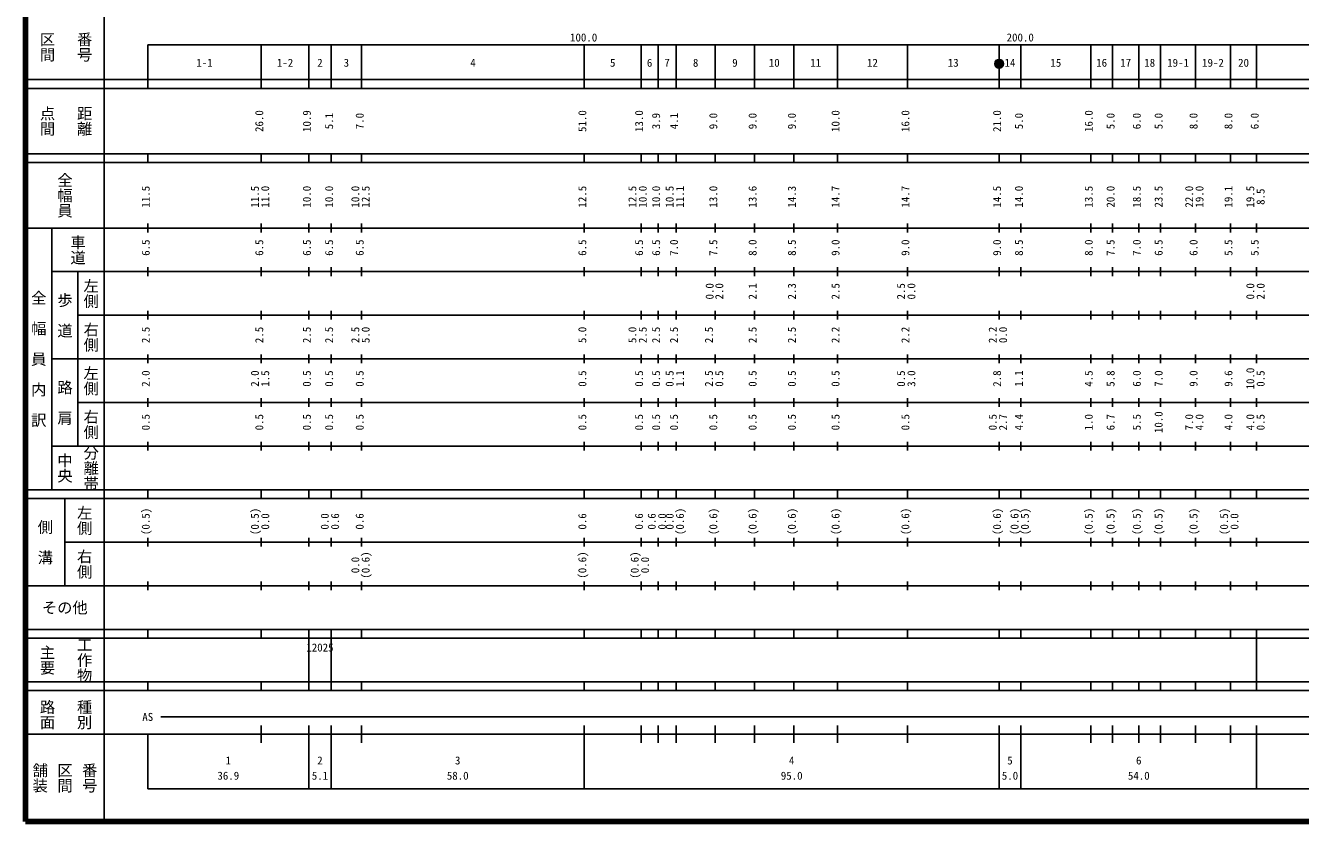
# Model space of a CAD drawing. Units: millimetres, scale not verified. Extents: x 40000 to 680000, y 20000 to 380000.
# Drawn here: x 40000 to 332044, y 20000 to 202409 of the extents above; entities that cross this region are included whole.
import ezdxf
from ezdxf.enums import TextEntityAlignment as Align

# ---------------------------------------------------------------- set-up
doc = ezdxf.new("R2010")
doc.units = ezdxf.units.MM
doc.header["$LTSCALE"] = 1000
doc.layers.add('M-TTL', color=2, linetype='Continuous', lineweight=140)
doc.layers.add('M-TTL-BAND', color=7, linetype='Continuous', lineweight=25)
doc.styles.add('@ＭＳ ゴシック', font='')
doc.styles.add('ＭＳ ゴシック', font='')
doc.styles.get('@ＭＳ ゴシック').set_extended_font_data('@MS Gothic')
doc.styles.get('ＭＳ ゴシック').set_extended_font_data('MS Gothic')

msp = doc.modelspace()

# ---------------------------------------------------------------- hatches: boundary and pattern name
at = {"layer": 'M-TTL-BAND'}
msp.add_hatch(color=256, dxfattribs=at).paths.add_polyline_path([(264001, 193643, 1), (262001, 193643, 1)])

# ---------------------------------------------------------------- linework, layer by layer
at = {"layer": 'M-TTL'}
for p, q in [((40000, 380000), (40000, 20000)), ((40000, 20000), (680000, 20000))]:
    msp.add_line(p, q, dxfattribs=at)
at = {"layer": 'M-TTL-BAND'}
for p, q in [((58000, 370000), (58000, 20000)), ((68000, 198000), (68000, 188000)), ((68000, 198000), (579000, 198000)), ((94000, 188000), (94000, 198000)), ((104900, 188000), (104900, 198000)), ((110000, 188000), (110000, 198000)), ((117000, 188000), (117000, 198000)), ((168000, 188000), (168000, 198000)), ((181000, 188000), (181000, 198000)), ((184900, 188000), (184900, 198000)), ((189000, 188000), (189000, 198000)), ((198000, 188000), (198000, 198000)), ((207000, 188000), (207000, 198000)), ((216000, 188000), (216000, 198000)), ((226000, 188000), (226000, 198000)), ((242000, 188000), (242000, 198000)), ((263000, 188000), (263000, 198000)), ((268000, 188000), (268000, 198000)), ((284000, 188000), (284000, 198000)), ((289000, 188000), (289000, 198000)), ((295000, 188000), (295000, 198000)), ((300000, 188000), (300000, 198000)), ((308000, 188000), (308000, 198000)), ((316000, 188000), (316000, 198000)), ((322000, 188000), (322000, 198000)), ((40000, 190000), (579000, 190000)), ((40000, 188000), (579000, 188000)), ((40000, 173000), (579000, 173000)), ((68000, 171000), (68000, 173000)), ((94000, 171000), (94000, 173000)), ((104900, 171000), (104900, 173000)), ((110000, 171000), (110000, 173000)), ((117000, 171000), (117000, 173000)), ((168000, 171000), (168000, 173000)), ((181000, 171000), (181000, 173000)), ((184900, 171000), (184900, 173000)), ((189000, 171000), (189000, 173000)), ((198000, 171000), (198000, 173000)), ((207000, 171000), (207000, 173000)), ((216000, 171000), (216000, 173000)), ((226000, 171000), (226000, 173000)), ((242000, 171000), (242000, 173000)), ((263000, 171000), (263000, 173000)), ((268000, 171000), (268000, 173000)), ((284000, 171000), (284000, 173000)), ((289000, 171000), (289000, 173000)), ((295000, 171000), (295000, 173000)), ((300000, 171000), (300000, 173000)), ((308000, 171000), (308000, 173000)), ((316000, 171000), (316000, 173000)), ((322000, 171000), (322000, 173000)), ((40000, 171000), (579000, 171000)), ((40000, 156000), (579000, 156000)), ((46000, 96000), (46000, 156000)), ((68000, 155000), (68000, 157000)), ((94000, 155000), (94000, 157000)), ((104900, 155000), (104900, 157000)), ((110000, 155000), (110000, 157000)), ((117000, 155000), (117000, 157000)), ((168000, 155000), (168000, 157000)), ((181000, 155000), (181000, 157000)), ((184900, 155000), (184900, 157000)), ((189000, 155000), (189000, 157000)), ((198000, 155000), (198000, 157000)), ((207000, 155000), (207000, 157000)), ((216000, 155000), (216000, 157000)), ((226000, 155000), (226000, 157000)), ((242000, 155000), (242000, 157000)), ((263000, 155000), (263000, 157000)), ((268000, 155000), (268000, 157000)), ((284000, 155000), (284000, 157000)), ((289000, 155000), (289000, 157000)), ((295000, 155000), (295000, 157000)), ((300000, 155000), (300000, 157000)), ((308000, 155000), (308000, 157000)), ((316000, 155000), (316000, 157000)), ((322000, 155000), (322000, 157000)), ((68000, 145000), (68000, 147000)), ((94000, 145000), (94000, 147000)), ((104900, 145000), (104900, 147000)), ((110000, 145000), (110000, 147000)), ((117000, 145000), (117000, 147000)), ((168000, 145000), (168000, 147000)), ((181000, 145000), (181000, 147000)), ((184900, 145000), (184900, 147000)), ((189000, 145000), (189000, 147000)), ((198000, 145000), (198000, 147000)), ((207000, 145000), (207000, 147000)), ((216000, 145000), (216000, 147000)), ((226000, 145000), (226000, 147000)), ((242000, 145000), (242000, 147000)), ((263000, 145000), (263000, 147000)), ((268000, 145000), (268000, 147000)), ((284000, 145000), (284000, 147000)), ((289000, 145000), (289000, 147000)), ((295000, 145000), (295000, 147000)), ((300000, 145000), (300000, 147000)), ((308000, 145000), (308000, 147000)), ((316000, 145000), (316000, 147000)), ((322000, 145000), (322000, 147000)), ((46000, 146000), (579000, 146000)), ((52000, 146000), (52000, 106000)), ((52000, 136000), (579000, 136000)), ((68000, 135000), (68000, 137000)), ((94000, 135000), (94000, 137000)), ((104900, 135000), (104900, 137000)), ((110000, 135000), (110000, 137000)), ((117000, 135000), (117000, 137000)), ((168000, 135000), (168000, 137000)), ((181000, 135000), (181000, 137000)), ((184900, 135000), (184900, 137000)), ((189000, 135000), (189000, 137000)), ((198000, 135000), (198000, 137000)), ((207000, 135000), (207000, 137000)), ((216000, 135000), (216000, 137000)), ((226000, 135000), (226000, 137000)), ((242000, 135000), (242000, 137000)), ((263000, 135000), (263000, 137000)), ((268000, 135000), (268000, 137000)), ((284000, 135000), (284000, 137000)), ((289000, 135000), (289000, 137000)), ((295000, 135000), (295000, 137000)), ((300000, 135000), (300000, 137000)), ((308000, 135000), (308000, 137000)), ((316000, 135000), (316000, 137000)), ((322000, 135000), (322000, 137000)), ((46000, 126000), (579000, 126000)), ((68000, 125000), (68000, 127000)), ((94000, 125000), (94000, 127000)), ((104900, 125000), (104900, 127000)), ((110000, 125000), (110000, 127000)), ((117000, 125000), (117000, 127000)), ((168000, 125000), (168000, 127000)), ((181000, 125000), (181000, 127000)), ((184900, 125000), (184900, 127000)), ((189000, 125000), (189000, 127000)), ((198000, 125000), (198000, 127000)), ((207000, 125000), (207000, 127000)), ((216000, 125000), (216000, 127000)), ((226000, 125000), (226000, 127000)), ((242000, 125000), (242000, 127000)), ((263000, 125000), (263000, 127000)), ((268000, 125000), (268000, 127000)), ((284000, 125000), (284000, 127000)), ((289000, 125000), (289000, 127000)), ((295000, 125000), (295000, 127000)), ((300000, 125000), (300000, 127000)), ((308000, 125000), (308000, 127000)), ((316000, 125000), (316000, 127000)), ((322000, 125000), (322000, 127000)), ((68000, 115000), (68000, 117000)), ((94000, 115000), (94000, 117000)), ((104900, 115000), (104900, 117000)), ((110000, 115000), (110000, 117000)), ((117000, 115000), (117000, 117000)), ((168000, 115000), (168000, 117000)), ((181000, 115000), (181000, 117000)), ((184900, 115000), (184900, 117000)), ((189000, 115000), (189000, 117000)), ((198000, 115000), (198000, 117000)), ((207000, 115000), (207000, 117000)), ((216000, 115000), (216000, 117000)), ((226000, 115000), (226000, 117000)), ((242000, 115000), (242000, 117000)), ((263000, 115000), (263000, 117000)), ((268000, 115000), (268000, 117000)), ((284000, 115000), (284000, 117000)), ((289000, 115000), (289000, 117000)), ((295000, 115000), (295000, 117000)), ((300000, 115000), (300000, 117000)), ((308000, 115000), (308000, 117000)), ((316000, 115000), (316000, 117000)), ((322000, 115000), (322000, 117000)), ((52000, 116000), (579000, 116000)), ((46000, 106000), (579000, 106000)), ((68000, 105000), (68000, 107000)), ((94000, 105000), (94000, 107000)), ((104900, 105000), (104900, 107000)), ((110000, 105000), (110000, 107000)), ((117000, 105000), (117000, 107000)), ((168000, 105000), (168000, 107000)), ((181000, 105000), (181000, 107000)), ((184900, 105000), (184900, 107000)), ((189000, 105000), (189000, 107000)), ((198000, 105000), (198000, 107000)), ((207000, 105000), (207000, 107000)), ((216000, 105000), (216000, 107000)), ((226000, 105000), (226000, 107000)), ((242000, 105000), (242000, 107000)), ((263000, 105000), (263000, 107000)), ((268000, 105000), (268000, 107000)), ((284000, 105000), (284000, 107000)), ((289000, 105000), (289000, 107000)), ((295000, 105000), (295000, 107000)), ((300000, 105000), (300000, 107000)), ((308000, 105000), (308000, 107000)), ((316000, 105000), (316000, 107000)), ((322000, 105000), (322000, 107000)), ((40000, 96000), (579000, 96000)), ((40000, 94000), (579000, 94000)), ((49000, 94000), (49000, 74000)), ((68000, 94000), (68000, 96000)), ((94000, 94000), (94000, 96000)), ((104900, 94000), (104900, 96000)), ((110000, 94000), (110000, 96000)), ((117000, 94000), (117000, 96000)), ((168000, 94000), (168000, 96000)), ((181000, 94000), (181000, 96000)), ((184900, 94000), (184900, 96000)), ((189000, 94000), (189000, 96000)), ((198000, 94000), (198000, 96000)), ((207000, 94000), (207000, 96000)), ((216000, 94000), (216000, 96000)), ((226000, 94000), (226000, 96000)), ((242000, 94000), (242000, 96000)), ((263000, 94000), (263000, 96000)), ((268000, 94000), (268000, 96000)), ((284000, 94000), (284000, 96000)), ((289000, 94000), (289000, 96000)), ((295000, 94000), (295000, 96000)), ((300000, 94000), (300000, 96000)), ((308000, 94000), (308000, 96000)), ((316000, 94000), (316000, 96000)), ((322000, 94000), (322000, 96000)), ((68000, 83000), (68000, 85000)), ((94000, 83000), (94000, 85000)), ((104900, 83000), (104900, 85000)), ((110000, 83000), (110000, 85000)), ((117000, 83000), (117000, 85000)), ((168000, 83000), (168000, 85000)), ((181000, 83000), (181000, 85000)), ((184900, 83000), (184900, 85000)), ((189000, 83000), (189000, 85000)), ((198000, 83000), (198000, 85000)), ((207000, 83000), (207000, 85000)), ((216000, 83000), (216000, 85000)), ((226000, 83000), (226000, 85000)), ((242000, 83000), (242000, 85000)), ((263000, 83000), (263000, 85000)), ((268000, 83000), (268000, 85000)), ((284000, 83000), (284000, 85000)), ((289000, 83000), (289000, 85000)), ((295000, 83000), (295000, 85000)), ((300000, 83000), (300000, 85000)), ((308000, 83000), (308000, 85000)), ((316000, 83000), (316000, 85000)), ((322000, 83000), (322000, 85000)), ((49000, 84000), (579000, 84000)), ((40000, 74000), (579000, 74000)), ((68000, 73000), (68000, 75000)), ((94000, 73000), (94000, 75000)), ((104900, 73000), (104900, 75000)), ((110000, 73000), (110000, 75000)), ((117000, 73000), (117000, 75000)), ((168000, 73000), (168000, 75000)), ((181000, 73000), (181000, 75000)), ((184900, 73000), (184900, 75000)), ((189000, 73000), (189000, 75000)), ((198000, 73000), (198000, 75000)), ((207000, 73000), (207000, 75000)), ((216000, 73000), (216000, 75000)), ((226000, 73000), (226000, 75000)), ((242000, 73000), (242000, 75000)), ((263000, 73000), (263000, 75000)), ((268000, 73000), (268000, 75000)), ((284000, 73000), (284000, 75000)), ((289000, 73000), (289000, 75000)), ((295000, 73000), (295000, 75000)), ((300000, 73000), (300000, 75000)), ((308000, 73000), (308000, 75000)), ((316000, 73000), (316000, 75000)), ((322000, 73000), (322000, 75000)), ((40000, 64000), (579000, 64000)), ((40000, 62000), (579000, 62000)), ((68000, 62000), (68000, 64000)), ((94000, 62000), (94000, 64000)), ((104900, 62000), (104900, 64000)), ((104900, 52000), (104900, 62000)), ((104900, 52000), (104900, 62000)), ((110000, 62000), (110000, 64000)), ((110000, 52000), (110000, 62000)), ((110000, 52000), (110000, 62000)), ((117000, 62000), (117000, 64000)), ((168000, 62000), (168000, 64000)), ((181000, 62000), (181000, 64000)), ((184900, 62000), (184900, 64000)), ((189000, 62000), (189000, 64000)), ((198000, 62000), (198000, 64000)), ((207000, 62000), (207000, 64000)), ((216000, 62000), (216000, 64000)), ((226000, 62000), (226000, 64000)), ((242000, 62000), (242000, 64000)), ((263000, 62000), (263000, 64000)), ((268000, 62000), (268000, 64000)), ((284000, 62000), (284000, 64000)), ((289000, 62000), (289000, 64000)), ((295000, 62000), (295000, 64000)), ((300000, 62000), (300000, 64000)), ((308000, 62000), (308000, 64000)), ((316000, 62000), (316000, 64000)), ((322000, 62000), (322000, 64000)), ((322000, 52000), (322000, 62000)), ((322000, 52000), (322000, 62000)), ((40000, 52000), (579000, 52000)), ((40000, 50000), (579000, 50000)), ((68000, 50000), (68000, 52000)), ((94000, 50000), (94000, 52000)), ((104900, 50000), (104900, 52000)), ((110000, 50000), (110000, 52000)), ((117000, 50000), (117000, 52000)), ((168000, 50000), (168000, 52000)), ((181000, 50000), (181000, 52000)), ((184900, 50000), (184900, 52000)), ((189000, 50000), (189000, 52000)), ((198000, 50000), (198000, 52000)), ((207000, 50000), (207000, 52000)), ((216000, 50000), (216000, 52000)), ((226000, 50000), (226000, 52000)), ((242000, 50000), (242000, 52000)), ((263000, 50000), (263000, 52000)), ((268000, 50000), (268000, 52000)), ((284000, 50000), (284000, 52000)), ((289000, 50000), (289000, 52000)), ((295000, 50000), (295000, 52000)), ((300000, 50000), (300000, 52000)), ((308000, 50000), (308000, 52000)), ((316000, 50000), (316000, 52000)), ((322000, 50000), (322000, 52000)), ((71000, 44000), (565000, 44000)), ((94000, 38000), (94000, 42000)), ((104900, 27500), (104900, 42000)), ((110000, 27500), (110000, 42000)), ((117000, 38000), (117000, 42000)), ((168000, 27500), (168000, 42000)), ((181000, 38000), (181000, 42000)), ((184900, 38000), (184900, 42000)), ((189000, 38000), (189000, 42000)), ((198000, 38000), (198000, 42000)), ((207000, 38000), (207000, 42000)), ((216000, 38000), (216000, 42000)), ((226000, 38000), (226000, 42000)), ((242000, 38000), (242000, 42000)), ((263000, 27500), (263000, 42000)), ((268000, 27500), (268000, 42000)), ((284000, 38000), (284000, 42000)), ((289000, 38000), (289000, 42000)), ((295000, 38000), (295000, 42000)), ((300000, 38000), (300000, 42000)), ((308000, 38000), (308000, 42000)), ((316000, 38000), (316000, 42000)), ((322000, 27500), (322000, 42000)), ((40000, 40000), (579000, 40000)), ((68000, 40000), (68000, 27500)), ((68000, 27500), (579000, 27500))]:
    msp.add_line(p, q, dxfattribs=at)
msp.add_lwpolyline([(264001, 193643, 1), (262001, 193643, 1)], format="xyb", close=True, dxfattribs=at)
msp.add_circle((263001, 193643), 1000, dxfattribs=at)

# ---------------------------------------------------------------- texts
at = {"layer": 'M-TTL-BAND', "style": '@ＭＳ ゴシック'}
for s, p in [('区間', (45000, 197500)), ('番号', (53500, 197500)), ('点間', (45000, 180500)), ('距離', (53500, 180500)), ('全幅員', (49000, 163500)), ('車道', (52000, 151000)), ('左側', (55000, 141000)), ('全\u3000幅\u3000員\u3000内\u3000訳', (43000, 126000)), ('歩\u3000道', (49000, 136000)), ('右側', (55000, 131000)), ('左側', (55000, 121000)), ('路\u3000肩', (49000, 116000)), ('右側', (55000, 111000)), ('分離帯', (55000, 101000)), ('中央', (49000, 101000)), ('左側', (53500, 89000)), ('側\u3000溝', (44500, 84000)), ('右側', (53500, 79000)), ('工作物', (53500, 57000)), ('主要', (45000, 57000)), ('路面', (45000, 44500)), ('種別', (53500, 44500)), ('舗装', (43333, 30000)), ('区間', (49000, 30000)), ('番号', (54667, 30000))]:
    msp.add_text(s, height=2566, rotation=270, dxfattribs=at).set_placement(p, align=Align.MIDDLE_CENTER)
at = {"layer": 'M-TTL-BAND', "style": 'ＭＳ ゴシック'}
for s, p in [('100.0', (167844, 198195)), ('200.0', (267844, 198195)), ('1-1', (81000, 192405)), ('1-2', (99450, 192405)), ('2', (107450, 192405)), ('3', (113500, 192405)), ('4', (142500, 192405)), ('5', (174500, 192405)), ('6', (182950, 192405)), ('7', (186950, 192405)), ('8', (193500, 192405)), ('9', (202500, 192405)), ('10', (211500, 192405)), ('11', (221000, 192405)), ('12', (234000, 192405)), ('13', (252500, 192405)), ('14', (265500, 192405)), ('15', (276000, 192405)), ('16', (286500, 192405)), ('17', (292000, 192405)), ('18', (297500, 192405)), ('19-1', (304000, 192405)), ('19-2', (312000, 192405)), ('20', (319000, 192405)), ('AS', (68000, 42500)), ('1', (86450, 32523)), ('2', (107450, 32523)), ('3', (139000, 32523)), ('4', (215500, 32523)), ('5', (265500, 32523)), ('6', (295000, 32523)), ('36.9', (86450, 29033)), ('5.1', (107450, 29033)), ('58.0', (139000, 29033)), ('95.0', (215500, 29033)), ('5.0', (265500, 29033)), ('54.0', (295000, 29033))]:
    msp.add_text(s, height=1833, dxfattribs=at).set_placement(p, align=Align.BOTTOM_CENTER)
for s, p in [('26.0', (95000, 180500)), ('10.9', (105900, 180500)), ('5.1', (111000, 180500)), ('7.0', (118000, 180500)), ('51.0', (169000, 180500)), ('13.0', (182000, 180500)), ('3.9', (185900, 180500)), ('4.1', (190000, 180500)), ('9.0', (199000, 180500)), ('9.0', (208000, 180500)), ('9.0', (217000, 180500)), ('10.0', (227000, 180500)), ('16.0', (243000, 180500)), ('21.0', (264000, 180500)), ('5.0', (269000, 180500)), ('16.0', (285000, 180500)), ('5.0', (290000, 180500)), ('6.0', (296000, 180500)), ('5.0', (301000, 180500)), ('8.0', (309000, 180500)), ('8.0', (317000, 180500)), ('6.0', (323000, 180500)), ('11.5', (69000, 163174)), ('11.5', (94000, 163174)), ('11.0', (96370, 163174)), ('10.0', (105900, 163174)), ('10.0', (111000, 163174)), ('10.0', (117000, 163174)), ('12.5', (119370, 163174)), ('12.5', (169000, 163174)), ('12.5', (180470, 163174)), ('10.0', (182840, 163174)), ('10.0', (185900, 163174)), ('10.5', (189000, 163174)), ('11.1', (191370, 163174)), ('13.0', (199000, 163174)), ('13.6', (208000, 163174)), ('14.3', (217000, 163174)), ('14.7', (227000, 163174)), ('14.7', (243000, 163174)), ('14.5', (264000, 163174)), ('14.0', (269000, 163174)), ('13.5', (285000, 163174)), ('20.0', (290000, 163174)), ('18.5', (296000, 163174)), ('23.5', (301000, 163174)), ('22.0', (308000, 163174)), ('19.0', (310370, 163174)), ('19.1', (317000, 163174)), ('19.5', (322000, 163174)), ('8.5', (324370, 163174)), ('6.5', (69000, 151500)), ('6.5', (95000, 151500)), ('6.5', (105900, 151500)), ('6.5', (111000, 151500)), ('6.5', (118000, 151500)), ('6.5', (169000, 151500)), ('6.5', (182000, 151500)), ('6.5', (185900, 151500)), ('7.0', (190000, 151500)), ('7.5', (199000, 151500)), ('8.0', (208000, 151500)), ('8.5', (217000, 151500)), ('9.0', (227000, 151500)), ('9.0', (243000, 151500)), ('9.0', (264000, 151500)), ('8.5', (269000, 151500)), ('8.0', (285000, 151500)), ('7.5', (290000, 151500)), ('7.0', (296000, 151500)), ('6.5', (301000, 151500)), ('6.0', (309000, 151500)), ('5.5', (317000, 151500)), ('5.5', (323000, 151500)), ('0.0', (198160, 141500)), ('2.0', (200370, 141500)), ('2.1', (208000, 141500)), ('2.3', (217000, 141500)), ('2.5', (227000, 141500)), ('2.5', (242000, 141500)), ('0.0', (244370, 141500)), ('0.0', (322000, 141500)), ('2.0', (324370, 141500)), ('2.5', (69000, 131500)), ('2.5', (95000, 131500)), ('2.5', (105900, 131500)), ('2.5', (111000, 131500)), ('2.5', (117000, 131500)), ('5.0', (119370, 131500)), ('5.0', (169000, 131500)), ('5.0', (180470, 131500)), ('2.5', (182840, 131500)), ('2.5', (185900, 131500)), ('2.5', (190000, 131500)), ('2.5', (198000, 131500)), ('2.5', (208000, 131500)), ('2.5', (217000, 131500)), ('2.2', (227000, 131500)), ('2.2', (243000, 131500)), ('2.2', (263000, 131500)), ('0.0', (265370, 131500)), ('2.0', (69000, 121500)), ('2.0', (94000, 121500)), ('1.5', (96370, 121500)), ('0.5', (105900, 121500)), ('0.5', (111000, 121500)), ('0.5', (118000, 121500)), ('0.5', (169000, 121500)), ('0.5', (182000, 121500)), ('0.5', (185900, 121500)), ('0.5', (189000, 121500)), ('1.1', (191370, 121500)), ('2.5', (198000, 121500)), ('0.5', (200370, 121500)), ('0.5', (208000, 121500)), ('0.5', (217000, 121500)), ('0.5', (227000, 121500)), ('0.5', (242000, 121500)), ('3.0', (244370, 121500)), ('2.8', (264000, 121500)), ('1.1', (269000, 121500)), ('4.5', (285000, 121500)), ('5.8', (290000, 121500)), ('6.0', (296000, 121500)), ('7.0', (301000, 121500)), ('9.0', (309000, 121500)), ('9.6', (317000, 121500)), ('10.0', (322000, 121500)), ('0.5', (324370, 121500)), ('0.5', (69000, 111500)), ('0.5', (95000, 111500)), ('0.5', (105900, 111500)), ('0.5', (111000, 111500)), ('0.5', (118000, 111500)), ('0.5', (169000, 111500)), ('0.5', (182000, 111500)), ('0.5', (185900, 111500)), ('0.5', (190000, 111500)), ('0.5', (199000, 111500)), ('0.5', (208000, 111500)), ('0.5', (217000, 111500)), ('0.5', (227000, 111500)), ('0.5', (243000, 111500)), ('0.5', (263000, 111500)), ('2.7', (265370, 111500)), ('4.4', (269000, 111500)), ('1.0', (285000, 111500)), ('6.7', (290000, 111500)), ('5.5', (296000, 111500)), ('10.0', (301000, 111500)), ('7.0', (308000, 111500)), ('4.0', (310370, 111500)), ('4.0', (317000, 111500)), ('4.0', (322000, 111500)), ('0.5', (324370, 111500)), ('(0.5)', (69000, 88764)), ('(0.5)', (94000, 88764)), ('(0.6)', (191370, 88764)), ('(0.6)', (199000, 88764)), ('(0.6)', (208000, 88764)), ('(0.6)', (217000, 88764)), ('(0.6)', (227000, 88764)), ('(0.6)', (243000, 88764)), ('(0.6)', (264000, 88764)), ('(0.6)', (268000, 88764)), ('(0.5)', (270370, 88764)), ('(0.5)', (285000, 88764)), ('(0.5)', (290000, 88764)), ('(0.5)', (296000, 88764)), ('(0.5)', (301000, 88764)), ('(0.5)', (309000, 88764)), ('(0.5)', (316000, 88764)), ('0.0', (96370, 88764)), ('0.0', (110000, 88764)), ('0.6', (112370, 88764)), ('0.6', (118000, 88764)), ('0.6', (169000, 88764)), ('0.6', (182000, 88764)), ('0.6', (184900, 88764)), ('0.0', (187270, 88764)), ('0.0', (189000, 88764)), ('0.0', (318370, 88764)), ('0.0', (117000, 78764)), ('(0.6)', (119370, 78764)), ('(0.6)', (169000, 78764)), ('(0.6)', (181000, 78764)), ('0.0', (183370, 78764))]:
    msp.add_text(s, height=1833, rotation=90, dxfattribs=at).set_placement(p, align=Align.BOTTOM_CENTER)
msp.add_text('その他', height=2566, dxfattribs=at).set_placement((49000, 69000), align=Align.MIDDLE_CENTER)
msp.add_text('12025', height=1833, dxfattribs=at).set_placement((104325, 58405), align=Align.BOTTOM_LEFT)

doc.saveas('drawing.dxf')
